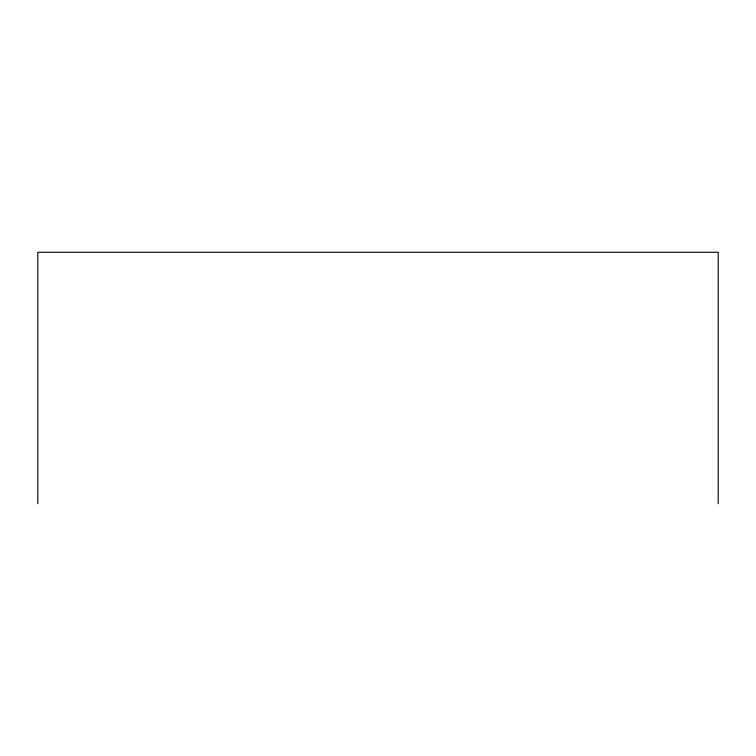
<?xml version="1.0" encoding="UTF-8"?>
<svg xmlns="http://www.w3.org/2000/svg" width="756" height="756" viewBox="0 0 756 756"><rect width="100%" height="100%" fill="white"/><g stroke="black" fill="none" stroke-linecap="round" stroke-linejoin="round"><path stroke-width="1.13" d="M718.2 503.713L718.2 252.287L37.8 252.287L37.8 503.713"/></g></svg>
